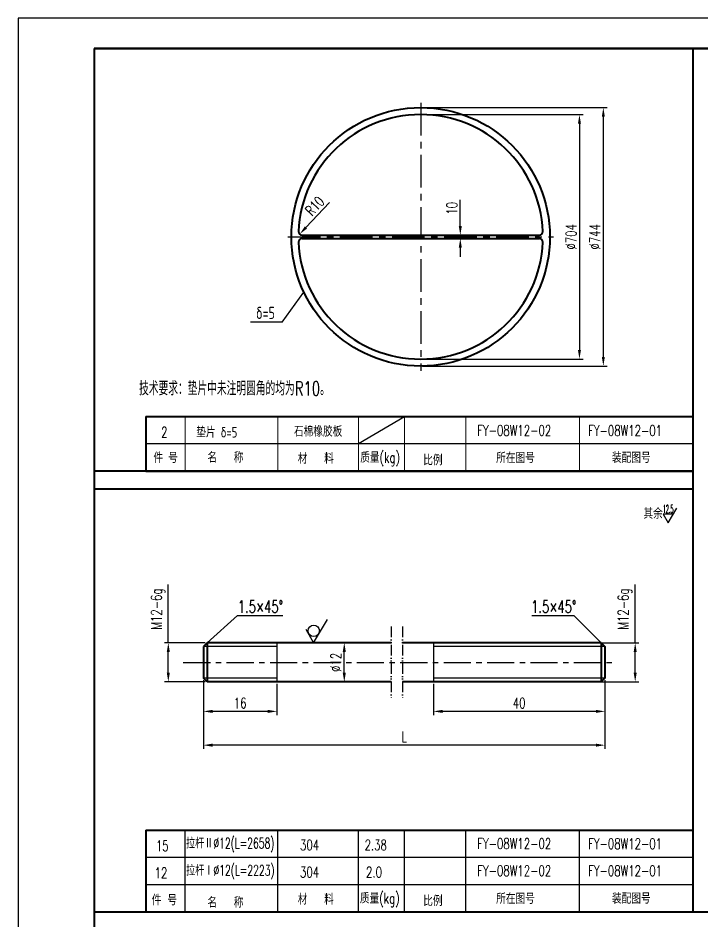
# Model space of a CAD drawing. Header units: millimetres. Extents: x -31412 to -3120, y -19513 to 5955.
# Drawn here: x -24674 to -23098, y -16835 to -14756 of the extents above; entities that cross this region are included whole.
import ezdxf
from ezdxf.enums import TextEntityAlignment as Align

# ---------------------------------------------------------------- set-up
doc = ezdxf.new("R2010")
doc.units = ezdxf.units.MM
for name, pattern in [('ACAD_ISO12W100', [21, 12, -3, 0, -3, 0, -3]), ('CENTER', [2, 1.25, -0.25, 0.25, -0.25]), ('CENTERX2', [4, 2.5, -0.5, 0.5, -0.5]), ('DIVIDE', [1.25, 0.5, -0.25, 0, -0.25, 0, -0.25])]:
    doc.linetypes.add(name, pattern=pattern)
doc.layers.add('CEN', color=1, linetype='CENTER')
doc.layers.add('双点画线', color=3, linetype='DIVIDE')
for name, color, linetype, lineweight in [('文字层', 40, 'Continuous', 20), ('细线', 11, 'Continuous', 25), ('细线层', 11, 'Continuous', 25), ('边框+粗实线层', 2, 'Continuous', 40)]:
    doc.layers.add(name, color=color, linetype=linetype, lineweight=lineweight)
doc.styles.add('hztxt-0.8', font='romans.shx', dxfattribs={"width": 0.7, "bigfont": 'hztxt.shx'})
doc.dimstyles.new('装配图', dxfattribs={"dimscale": 7, "dimtxt": 3.5, "dimasz": 3, "dimexe": 1.25, "dimexo": 0.625, "dimgap": 1, "dimtad": 1, "dimdsep": 46, "dimtxsty": 'hztxt-0.8', "dimcen": 2.5, "dimadec": 0, "dimazin": 0, "dimtfac": 1, "dimtmove": 0, "dimatfit": 3, "dimfxl": 0, "dimarcsym": 0})

# ---------------------------------------------------------------- blocks, each defined once
blk = doc.blocks.new('*D90')
at = {"layer": 'Defpoints', "color": 0}
for p in [(-23746.3, -14978.3), (-23746.3, -15541.5), (-23380.6, -15541.5)]:
    blk.add_point(p, dxfattribs=at)
at = {"layer": '细线层', "color": 0, "lineweight": -2}
for p, q in [((-23741.9, -14978.3), (-23371.9, -14978.3)), ((-23380.6, -14999.3), (-23380.6, -15520.5)), ((-23741.9, -15541.5), (-23371.9, -15541.5))]:
    blk.add_line(p, q, dxfattribs=at)
at = {"layer": '细线层', "color": 0}
for points in [[(-23384.1, -14999.3), (-23377.1, -14999.3), (-23380.6, -14978.3)], [(-23384.1, -15520.5), (-23377.1, -15520.5), (-23380.6, -15541.5)]]:
    blk.add_solid(points, dxfattribs=at)
at = {"layer": '细线层', "color": 0, "insert": (-23399.9, -15259.9), "char_height": 24.5, "attachment_point": 5, "rotation": 90, "style": 'hztxt-0.8'}
blk.add_mtext('%%c704', dxfattribs=at)
blk = doc.blocks.new('*D91')
at = {"layer": 'Defpoints', "color": 0}
for p in [(-23746.3, -14962.3), (-23746.3, -15557.5), (-23325.6, -15557.5)]:
    blk.add_point(p, dxfattribs=at)
at = {"layer": '细线层', "color": 0, "lineweight": -2}
for p, q in [((-23741.9, -14962.3), (-23316.9, -14962.3)), ((-23325.6, -14983.3), (-23325.6, -15536.5)), ((-23741.9, -15557.5), (-23316.9, -15557.5))]:
    blk.add_line(p, q, dxfattribs=at)
at = {"layer": '细线层', "color": 0}
for points in [[(-23329.1, -14983.3), (-23322.1, -14983.3), (-23325.6, -14962.3)], [(-23329.1, -15536.5), (-23322.1, -15536.5), (-23325.6, -15557.5)]]:
    blk.add_solid(points, dxfattribs=at)
at = {"layer": '细线层', "color": 0, "insert": (-23344.9, -15259.9), "char_height": 24.5, "attachment_point": 5, "rotation": 90, "style": 'hztxt-0.8'}
blk.add_mtext('%%c744', dxfattribs=at)
blk = doc.blocks.new('*D92')
at = {"layer": 'Defpoints', "color": 0}
for p in [(-23685.3, -15255.9), (-23655, -15255.9), (-23684.8, -15263.9)]:
    blk.add_point(p, dxfattribs=at)
at = {"layer": '细线层', "color": 0, "lineweight": -2}
for p, q in [((-23655, -15234.9), (-23655, -15174.6)), ((-23680.9, -15255.9), (-23646.3, -15255.9)), ((-23655, -15263.9), (-23655, -15255.9)), ((-23680.4, -15263.9), (-23646.3, -15263.9)), ((-23655, -15284.9), (-23655, -15305.9))]:
    blk.add_line(p, q, dxfattribs=at)
at = {"layer": '细线层', "color": 0}
for points in [[(-23658.5, -15234.9), (-23651.5, -15234.9), (-23655, -15255.9)], [(-23658.5, -15284.9), (-23651.5, -15284.9), (-23655, -15263.9)]]:
    blk.add_solid(points, dxfattribs=at)
at = {"layer": '细线层', "color": 0, "insert": (-23674.3, -15194.2), "char_height": 24.5, "attachment_point": 5, "rotation": 90, "style": 'hztxt-0.8'}
blk.add_mtext('10', dxfattribs=at)
blk = doc.blocks.new('*D93')
at = {"layer": 'Defpoints', "color": 0}
for p in [(-24025.1, -15253.7), (-24019.6, -15247.9)]:
    blk.add_point(p, dxfattribs=at)
at = {"layer": '细线层', "color": 0, "lineweight": -2}
blk.add_line((-23956.3, -15181.1), (-24010.7, -15238.4), dxfattribs=at)
at = {"layer": '细线层', "color": 0}
blk.add_solid([(-24013.2, -15236), (-24008.2, -15240.9), (-24025.1, -15253.7)], dxfattribs=at)
at = {"layer": '细线层', "color": 0, "insert": (-23990.2, -15188.9), "char_height": 24.5, "attachment_point": 5, "rotation": 46.5122, "style": 'hztxt-0.8'}
blk.add_mtext('R10', dxfattribs=at)
blk = doc.blocks.new('*D95')
at = {"layer": 'Defpoints', "color": 0}
for p in [(-24246.7, -16276.4), (-23321.8, -16276.4), (-24246.7, -16430.4)]:
    blk.add_point(p, dxfattribs=at)
at = {"layer": '细线', "color": 0, "lineweight": -2}
for p, q in [((-24246.7, -16280.8), (-24246.7, -16439.2)), ((-23321.8, -16280.8), (-23321.8, -16439.2)), ((-23342.8, -16430.4), (-24225.7, -16430.4))]:
    blk.add_line(p, q, dxfattribs=at)
at = {"layer": '细线', "color": 0}
for points in [[(-24225.7, -16426.9), (-24225.7, -16433.9), (-24246.7, -16430.4)], [(-23342.8, -16426.9), (-23342.8, -16433.9), (-23321.8, -16430.4)]]:
    blk.add_solid(points, dxfattribs=at)
at = {"layer": '细线', "color": 0, "insert": (-23784.3, -16411.2), "char_height": 24.5, "attachment_point": 5, "style": 'hztxt-0.8'}
blk.add_mtext('{\\C256;L}', dxfattribs=at)
blk = doc.blocks.new('*D99')
at = {"layer": 'Defpoints', "color": 0}
for p in [(-24246.7, -16284.8), (-24077.4, -16284.8), (-24246.7, -16352.6)]:
    blk.add_point(p, dxfattribs=at)
at = {"layer": '细线', "color": 0, "lineweight": -2}
for p, q in [((-24246.7, -16289.2), (-24246.7, -16361.4)), ((-24077.4, -16289.2), (-24077.4, -16361.4)), ((-24098.4, -16352.6), (-24225.7, -16352.6))]:
    blk.add_line(p, q, dxfattribs=at)
at = {"layer": '细线', "color": 0}
for points in [[(-24225.7, -16349.1), (-24225.7, -16356.1), (-24246.7, -16352.6)], [(-24098.4, -16349.1), (-24098.4, -16356.1), (-24077.4, -16352.6)]]:
    blk.add_solid(points, dxfattribs=at)
at = {"layer": '细线', "color": 0, "insert": (-24162, -16333.4), "char_height": 24.5, "attachment_point": 5, "style": 'hztxt-0.8'}
blk.add_mtext('16', dxfattribs=at)
blk = doc.blocks.new('*D98')
at = {"layer": 'Defpoints', "color": 0}
for p in [(-24238.3, -16194.5), (-24327.6, -16284.8), (-24238.3, -16284.8)]:
    blk.add_point(p, dxfattribs=at)
at = {"layer": '细线', "color": 0, "lineweight": -2}
for p, q in [((-24327.6, -16194.5), (-24327.6, -16060.7)), ((-24242.6, -16194.5), (-24336.4, -16194.5)), ((-24327.6, -16263.8), (-24327.6, -16215.5)), ((-24242.6, -16284.8), (-24336.4, -16284.8))]:
    blk.add_line(p, q, dxfattribs=at)
at = {"layer": '细线', "color": 0}
for points in [[(-24331.1, -16215.5), (-24324.1, -16215.5), (-24327.6, -16194.5)], [(-24331.1, -16263.8), (-24324.1, -16263.8), (-24327.6, -16284.8)]]:
    blk.add_solid(points, dxfattribs=at)
at = {"layer": '细线', "color": 0, "insert": (-24350.9, -16117.1), "char_height": 24.5, "attachment_point": 5, "rotation": 90, "style": 'hztxt-0.8'}
blk.add_mtext('{\\C256;M12-6g}', dxfattribs=at)
blk = doc.blocks.new('*D97')
at = {"layer": 'Defpoints', "color": 0}
for p in [(-23922.3, -16194.5), (-23861.7, -16194.5), (-23861.7, -16284.8)]:
    blk.add_point(p, dxfattribs=at)
at = {"layer": '细线', "color": 0, "lineweight": -2}
for p, q in [((-23866.1, -16194.5), (-23931.1, -16194.5)), ((-23922.3, -16263.8), (-23922.3, -16215.5)), ((-23866.1, -16284.8), (-23931.1, -16284.8))]:
    blk.add_line(p, q, dxfattribs=at)
at = {"layer": '细线', "color": 0}
for points in [[(-23925.8, -16215.5), (-23918.8, -16215.5), (-23922.3, -16194.5)], [(-23925.8, -16263.8), (-23918.8, -16263.8), (-23922.3, -16284.8)]]:
    blk.add_solid(points, dxfattribs=at)
at = {"layer": '细线', "color": 0, "insert": (-23941.6, -16239.7), "char_height": 24.5, "attachment_point": 5, "rotation": 90, "style": 'hztxt-0.8'}
blk.add_mtext('{\\C256;%%c12}', dxfattribs=at)
blk = doc.blocks.new('*D96')
at = {"layer": 'Defpoints', "color": 0}
for p in [(-23321.8, -16276.4), (-23717, -16284.8), (-23717, -16352.6)]:
    blk.add_point(p, dxfattribs=at)
at = {"layer": '细线', "color": 0, "lineweight": -2}
for p, q in [((-23717, -16289.2), (-23717, -16361.4)), ((-23321.8, -16280.8), (-23321.8, -16361.4)), ((-23342.8, -16352.6), (-23696, -16352.6))]:
    blk.add_line(p, q, dxfattribs=at)
at = {"layer": '细线', "color": 0}
for points in [[(-23696, -16349.1), (-23696, -16356.1), (-23717, -16352.6)], [(-23342.8, -16349.1), (-23342.8, -16356.1), (-23321.8, -16352.6)]]:
    blk.add_solid(points, dxfattribs=at)
at = {"layer": '细线', "color": 0, "insert": (-23519.4, -16333.4), "char_height": 24.5, "attachment_point": 5, "style": 'hztxt-0.8'}
blk.add_mtext('40', dxfattribs=at)
blk = doc.blocks.new('*D94')
at = {"layer": 'Defpoints', "color": 0}
for p in [(-23390.4, -16194.5), (-23390.4, -16284.8), (-23252.2, -16284.8)]:
    blk.add_point(p, dxfattribs=at)
at = {"layer": '细线', "color": 0, "lineweight": -2}
for p, q in [((-23252.2, -16194.5), (-23252.2, -16060.7)), ((-23386, -16194.5), (-23243.5, -16194.5)), ((-23252.2, -16263.8), (-23252.2, -16215.5)), ((-23386, -16284.8), (-23243.5, -16284.8))]:
    blk.add_line(p, q, dxfattribs=at)
at = {"layer": '细线', "color": 0}
for points in [[(-23255.7, -16215.5), (-23248.7, -16215.5), (-23252.2, -16194.5)], [(-23255.7, -16263.8), (-23248.7, -16263.8), (-23252.2, -16284.8)]]:
    blk.add_solid(points, dxfattribs=at)
at = {"layer": '细线', "color": 0, "insert": (-23275.6, -16117.1), "char_height": 24.5, "attachment_point": 5, "rotation": 90, "style": 'hztxt-0.8'}
blk.add_mtext('{\\C256;M12-6g}', dxfattribs=at)

msp = doc.modelspace()

# ---------------------------------------------------------------- linework, layer by layer
at = {"layer": 'CEN', "linetype": 'CENTERX2', "ltscale": 30}
for p, q in [((-23746.304, -14951.213), (-23746.304, -15568.544)), ((-24052.265, -15259.878), (-23440.344, -15259.878))]:
    msp.add_line(p, q, dxfattribs=at)
at = {"layer": 'CEN', "ltscale": 50}
msp.add_line((-24293.283, -16239.688), (-23293.756, -16239.688), dxfattribs=at)
at = {"layer": '双点画线', "linetype": 'ACAD_ISO12W100', "ltscale": 2}
for p, q in [((-23814.303, -16157.528), (-23814.303, -16323.042)), ((-23788.123, -16157.528), (-23788.123, -16323.042))]:
    msp.add_line(p, q, dxfattribs=at)
at = {"layer": '文字层'}
for p, q in [((-24288.717, -15798.454), (-24288.717, -15673.343)), ((-24075.596, -15798.454), (-24075.596, -15673.343)), ((-23889.479, -15798.454), (-23889.479, -15673.343)), ((-23783.253, -15798.454), (-23783.253, -15673.343)), ((-23642.088, -15798.454), (-23642.088, -15673.343)), ((-23380.285, -15798.454), (-23380.285, -15673.343))]:
    msp.add_line(p, q, dxfattribs=at)
at = {"layer": '细线', "linetype": 'ByBlock', "ltscale": 50}
for q in [(-24138.613, -15456.534), (-24126.898, -15456.534)]:
    msp.add_line((-24065.334, -15456.534), q, dxfattribs=at)
at = {"layer": '细线'}
for p, q in [((-23164.571, -15898.549), (-23187.891, -15898.549)), ((-23187.891, -15898.549), (-23176.437, -15918.389)), ((-23176.437, -15918.389), (-23156.161, -15884.488)), ((-24238.253, -16194.529), (-24168.52, -16131.56)), ((-24168.52, -16131.56), (-24063.788, -16131.56)), ((-23490.548, -16131.56), (-23393.251, -16131.56)), ((-23330.281, -16194.529), (-23393.251, -16131.56)), ((-23992.915, -16194.529), (-23960.799, -16140.83)), ((-24011.059, -16163.103), (-23992.915, -16194.529)), ((-24077.376, -16194.529), (-24077.376, -16284.846)), ((-23716.95, -16194.529), (-23716.95, -16284.846)), ((-24077.376, -16202.997), (-24246.72, -16202.997)), ((-23321.814, -16202.997), (-23716.95, -16202.997)), ((-24077.376, -16276.379), (-24246.72, -16276.379)), ((-23321.814, -16276.379), (-23716.95, -16276.379))]:
    msp.add_line(p, q, dxfattribs=at)
msp.add_circle((-23992.717, -16167.16), 13.046, dxfattribs=at)
at = {"layer": '细线层'}
for p, q in [((-24065.334, -15456.534), (-24015.338, -15387.105)), ((-23889.479, -15736.098), (-23783.253, -15673.343)), ((-24379.673, -15736.098), (-23119.673, -15736.098)), ((-24288.717, -16813.454), (-24288.717, -16625.787)), ((-24075.596, -16813.454), (-24075.596, -16625.787)), ((-23889.479, -16813.454), (-23889.479, -16625.787)), ((-23783.253, -16813.454), (-23783.253, -16625.787)), ((-23642.088, -16813.454), (-23642.088, -16625.787)), ((-23380.285, -16813.454), (-23380.285, -16625.787)), ((-24379.673, -16688.343), (-23119.224, -16688.343)), ((-24379.673, -16751.098), (-23119.673, -16751.098))]:
    msp.add_line(p, q, dxfattribs=at)
for points in [[(-24673.673, -14756.133), (-24673.673, -18900.133), (-24659.673, -18914.133), (-18786.673, -18914.133)], [(-18786.673, -14756.133), (-24673.673, -14756.133)]]:
    msp.add_lwpolyline(points, dxfattribs=at)
at = {"layer": '边框+粗实线层'}
for p, q in [((-24498.673, -14826.133), (-21698.673, -14826.133)), ((-23119.673, -14826.133), (-23119.673, -16814.133)), ((-24379.673, -15673.343), (-23119.224, -15673.343)), ((-24379.673, -15673.343), (-24379.673, -15799.133)), ((-23119.673, -15799.133), (-24498.673, -15799.133)), ((-24379.673, -15799.133), (-23119.673, -15799.133)), ((-23119.673, -15841.133), (-24498.673, -15841.133)), ((-24238.253, -16194.529), (-24246.72, -16202.997)), ((-23814.303, -16194.529), (-24238.253, -16194.529)), ((-24238.253, -16194.529), (-24238.253, -16284.846)), ((-23330.281, -16194.529), (-23788.123, -16194.529)), ((-23330.281, -16194.529), (-23321.814, -16202.997)), ((-23330.281, -16194.529), (-23330.281, -16284.846)), ((-24246.72, -16202.997), (-24246.72, -16276.379)), ((-23321.814, -16202.997), (-23321.814, -16276.379)), ((-24238.253, -16284.846), (-24246.72, -16276.379)), ((-23321.814, -16276.379), (-23330.281, -16284.846)), ((-23814.303, -16284.846), (-24238.253, -16284.846)), ((-23330.281, -16284.846), (-23788.123, -16284.846)), ((-24379.673, -16625.787), (-23119.224, -16625.787)), ((-24379.673, -16625.787), (-24379.673, -16814.133)), ((-24498.673, -16814.133), (-21698.673, -16814.133)), ((-24498.224, -16814.133), (-21698.224, -16814.133)), ((-24379.673, -16814.133), (-23119.673, -16814.133))]:
    msp.add_line(p, q, dxfattribs=at)
at = {"layer": '边框+粗实线层', "ltscale": 30}
for p, q in [((-24019.644, -15255.878), (-23472.965, -15255.878)), ((-24019.644, -15263.878), (-23472.965, -15263.878))]:
    msp.add_line(p, q, dxfattribs=at)
at = {"layer": '边框+粗实线层'}
for points in [[(-24498.673, -14826.133), (-24498.673, -18844.133)], [(-18856.673, -14826.133), (-24498.673, -14826.133)]]:
    msp.add_lwpolyline(points, dxfattribs=at)
at = {"layer": '边框+粗实线层', "ltscale": 30}
msp.add_circle((-23746.304, -15259.878), 297.6, dxfattribs=at)
for centre, radius, start, end in [((-23746.304, -15259.878), 281.603, 2.513756, 177.486244), ((-24019.644, -15247.878), 8, 177.486244, 270), ((-23472.965, -15247.878), 8, 270, 2.513756), ((-24019.644, -15271.878), 8, 90, 182.513756), ((-23746.304, -15259.878), 281.603, 182.513756, 357.486244), ((-23472.965, -15271.878), 8, 357.486244, 90)]:
    msp.add_arc(centre, radius, start, end, dxfattribs=at)

# ---------------------------------------------------------------- texts
at = {"layer": '文字层', "style": 'hztxt-0.8'}
for s, width, p in [('垫片 δ=5', 0.7, (-24263.113, -15721.953)), ('石棉橡胶板', 0.7, (-24038.171, -15720.05)), ('FY-08W12-02', 0.7, (-23616.093, -15718.032)), ('FY-08W12-01', 0.7, (-23360.74, -15718.388)), ('2', 0.7, (-24344.086, -15721.959)), ('件 号', 0.7, (-24361.905, -15780.81)), ('名   称', 0.7, (-24237.474, -15779.914)), ('材   料', 0.7, (-24029.272, -15782.408)), ('质量(kg)', 0.7, (-23885.515, -15780.058)), ('所在图号', 0.7, (-23572.477, -15780.894)), ('装配图号', 0.7, (-23305.742, -15780.443)), ('比例', 0.7, (-23740.442, -15786.065)), ('15', 0.7, (-24356.339, -16674.403)), ('304', 0.7, (-24024.189, -16672.495)), ('2.38', 0.7, (-23875.553, -16672.495)), ('FY-08W12-02', 0.7, (-23616.093, -16669.362)), ('FY-08W12-01', 0.7, (-23360.74, -16669.718)), ('12', 0.7, (-24359.169, -16736.959)), ('304', 0.7, (-24024.189, -16735.05)), ('2.0', 0.7, (-23872.16, -16735.05)), ('FY-08W12-02', 0.7, (-23616.093, -16731.666)), ('FY-08W12-01', 0.7, (-23360.74, -16732.021)), ('件 号', 0.8, (-24365.766, -16799.113)), ('名   称', 0.7, (-24237.474, -16804.551)), ('材   料', 0.7, (-24029.272, -16797.408)), ('质量(kg)', 0.7, (-23886.3, -16795.058)), ('比例', 0.7, (-23740.442, -16801.065)), ('所在图号', 0.7, (-23572.477, -16795.894)), ('装配图号', 0.7, (-23305.742, -16795.443))]:
    msp.add_text(s, height=24.5, dxfattribs=dict(at, width=width)).set_placement(p)
for s, width, p, p2 in [('拉杆Ⅱ%%C12(L=2658)', 0.648655, (-24286.802, -16668.274), (-24083.232, -16668.274)), ('拉杆Ⅰ%%C12(L=2223)', 0.65008, (-24286.802, -16730.83), (-24082.785, -16730.83))]:
    msp.add_text(s, height=24.5, dxfattribs=dict(at, width=width)).set_placement(p, p2, align=Align.FIT)
at = {"layer": '细线', "linetype": 'ByBlock', "ltscale": 50, "style": 'hztxt-0.8', "width": 0.7}
msp.add_text('δ=5', height=28, dxfattribs=at).set_placement((-24103.693, -15449.048), align=Align.CENTER)
at = {"layer": '细线', "style": 'hztxt-0.8', "width": 0.7}
for s, height, p in [('技术要求：垫片中未注明圆角的均为R10。', 32, (-24175.179, -15624.91)), ('1.5×45%%D', 28, (-24115.436, -16125.417)), ('1.5×45%%D', 28, (-23439.887, -16125.417))]:
    msp.add_text(s, height=height, dxfattribs=at).set_placement(p, align=Align.CENTER)
at = {"layer": '细线', "style": 'hztxt-0.8', "width": 0.421271}
msp.add_text('12.5', height=18.3273, dxfattribs=at).set_placement((-23188.666, -15895.701), (-23164.033, -15895.701), align=Align.FIT)
at = {"layer": '细线', "insert": (-23210.911, -15896.981), "char_height": 24.5, "attachment_point": 5, "style": 'hztxt-0.8'}
msp.add_mtext('其余', dxfattribs=at)

# ---------------------------------------------------------------- dimensions: what is measured, and where the dimension line sits
at = {"layer": '细线'}
for base, p1, p2, text, picture, middle in [((-24327.607, -16284.846), (-24238.253, -16194.529), (-24238.253, -16284.846), '{\\C256;M12-6g}', '*D98', (-24327.607, -16117.121)), ((-23252.25, -16284.846), (-23390.354, -16194.529), (-23390.354, -16284.846), '{\\C256;M12-6g}', '*D94', (-23252.25, -16117.121)), ((-23922.331, -16194.529), (-23861.685, -16284.846), (-23861.685, -16194.529), '{\\C256;%%c12}', '*D97', (-23922.331, -16239.688))]:
    dim = msp.add_linear_dim(base=base, p1=p1, p2=p2, angle=270, text=text, dimstyle='装配图', dxfattribs=at)
    dim.commit()
    dim.dimension.update_dxf_attribs({"geometry": picture, "text_midpoint": middle, "dimtype": 160})
for base, p1, p2, text, picture, middle in [((-24246.72, -16430.419), (-23321.814, -16276.379), (-24246.72, -16276.379), '{\\C256;L}', '*D95', (-23784.267, -16411.169)), ((-23716.95, -16352.645), (-23321.814, -16276.379), (-23716.95, -16284.846), '40', '*D96', (-23519.382, -16333.395)), ((-24246.72, -16352.645), (-24077.376, -16284.846), (-24246.72, -16284.846), '16', '*D99', (-24162.048, -16333.395))]:
    dim = msp.add_linear_dim(base=base, p1=p1, p2=p2, angle=180, text=text, dimstyle='装配图', dxfattribs=at)
    dim.commit()
    dim.dimension.update_dxf_attribs({"geometry": picture, "text_midpoint": middle})
at = {"layer": '细线层'}
for base, p1, p2, text, picture, middle in [((-23325.642, -15557.478), (-23746.304, -14962.278), (-23746.304, -15557.478), '%%c744', '*D91', (-23344.892, -15259.878)), ((-23380.611, -15541.481), (-23746.304, -14978.276), (-23746.304, -15541.481), '%%c704', '*D90', (-23399.861, -15259.878)), ((-23655.002, -15255.878), (-23684.802, -15263.878), (-23685.307, -15255.878), '10', '*D92', (-23674.252, -15194.22))]:
    dim = msp.add_linear_dim(base=base, p1=p1, p2=p2, angle=90, text=text, dimstyle='装配图', dxfattribs=at)
    dim.commit()
    dim.dimension.update_dxf_attribs({"geometry": picture, "text_midpoint": middle})
dim = msp.add_radius_dim(center=(-24019.644, -15247.878), mpoint=(-24025.149, -15253.683), text='R10', dimstyle='装配图', override={"dimtmove": 1}, dxfattribs=at)
dim.commit()
dim.dimension.update_dxf_attribs({"geometry": '*D93', "text_midpoint": (-23976.253, -15202.134), "dimtype": 164})

doc.saveas('drawing.dxf')
